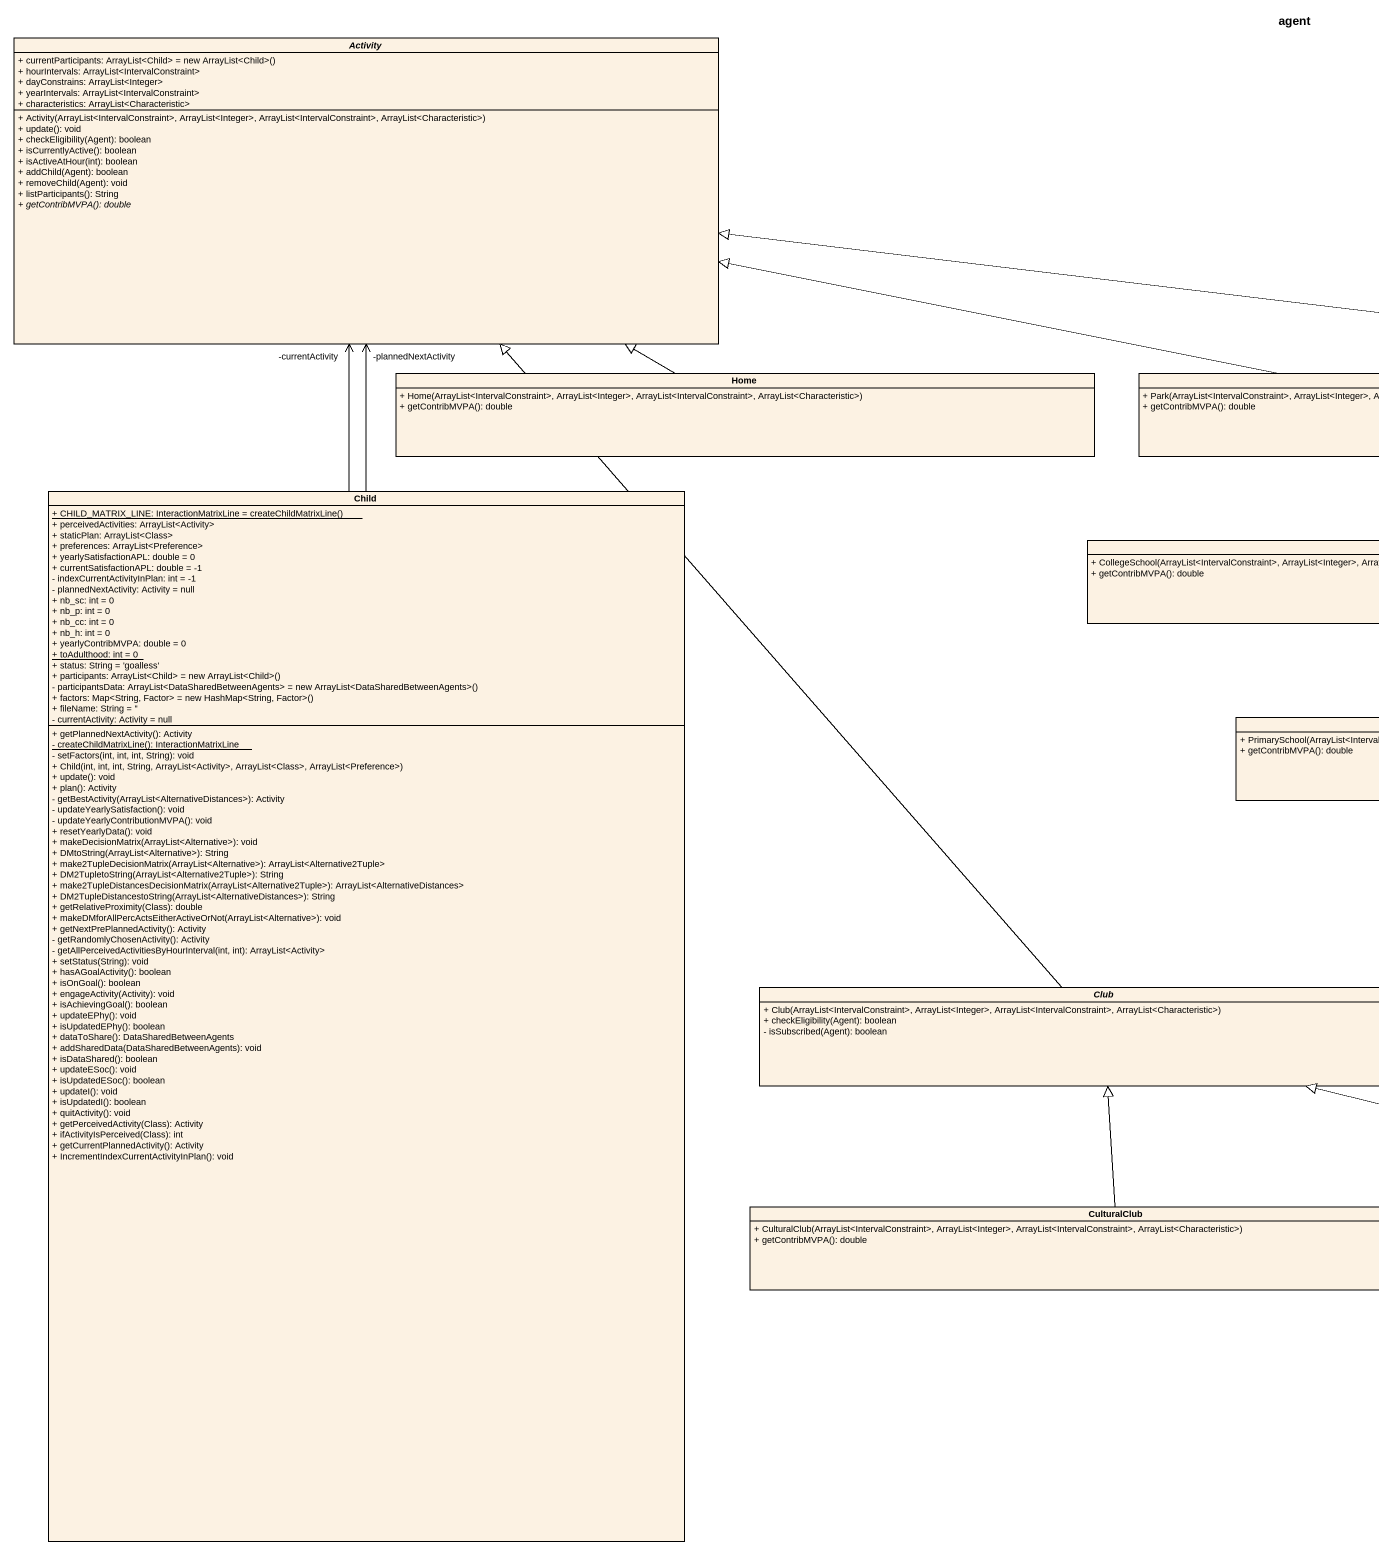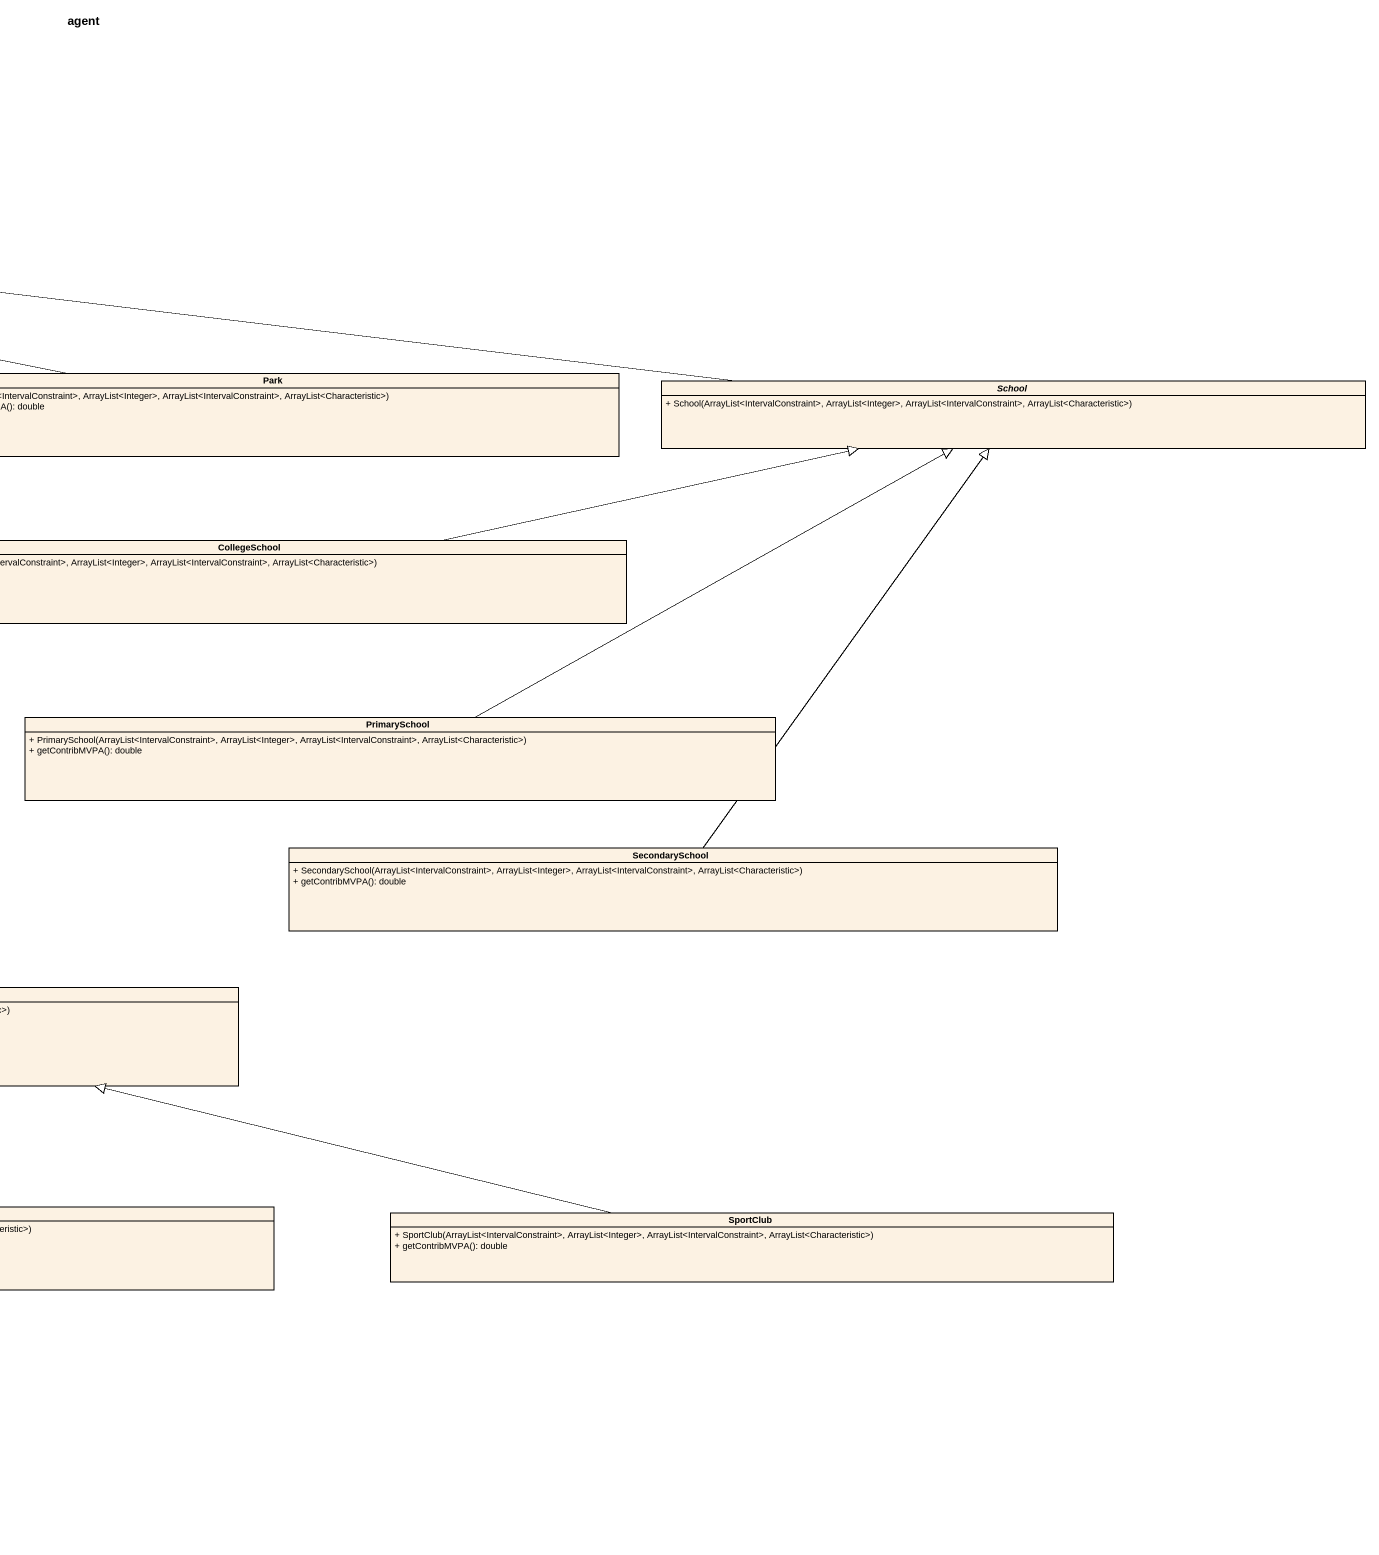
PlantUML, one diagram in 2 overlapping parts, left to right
@startuml
title agent
hide circle
hide empty members
skinparam classAttributeIconSize 0
abstract class Activity {
  {field} + currentParticipants: ArrayList<Child> = new ArrayList<Child>()
  + hourIntervals: ArrayList<IntervalConstraint>
  + dayConstrains: ArrayList<Integer>
  + yearIntervals: ArrayList<IntervalConstraint>
  + characteristics: ArrayList<Characteristic>
  + Activity(ArrayList<IntervalConstraint>, ArrayList<Integer>, ArrayList<IntervalConstraint>, ArrayList<Characteristic>)
  + update(): void
  + checkEligibility(Agent): boolean
  + isCurrentlyActive(): boolean
  + isActiveAtHour(int): boolean
  + addChild(Agent): boolean
  + removeChild(Agent): void
  + listParticipants(): String
  {abstract} + getContribMVPA(): double
}
class Home {
  + Home(ArrayList<IntervalConstraint>, ArrayList<Integer>, ArrayList<IntervalConstraint>, ArrayList<Characteristic>)
  + getContribMVPA(): double
}
class Park {
  + Park(ArrayList<IntervalConstraint>, ArrayList<Integer>, ArrayList<IntervalConstraint>, ArrayList<Characteristic>)
  + getContribMVPA(): double
}
abstract class School {
  + School(ArrayList<IntervalConstraint>, ArrayList<Integer>, ArrayList<IntervalConstraint>, ArrayList<Characteristic>)
}
class Child {
  {static} {field} + CHILD_MATRIX_LINE: InteractionMatrixLine = createChildMatrixLine()
  + perceivedActivities: ArrayList<Activity>
  + staticPlan: ArrayList<Class>
  + preferences: ArrayList<Preference>
  + yearlySatisfactionAPL: double = 0
  + currentSatisfactionAPL: double = -1
  - indexCurrentActivityInPlan: int = -1
  - plannedNextActivity: Activity = null
  + nb_sc: int = 0
  + nb_p: int = 0
  + nb_cc: int = 0
  + nb_h: int = 0
  + yearlyContribMVPA: double = 0
  {static} + toAdulthood: int = 0
  + status: String = 'goalless'
  {field} + participants: ArrayList<Child> = new ArrayList<Child>()
  {field} - participantsData: ArrayList<DataSharedBetweenAgents> = new ArrayList<DataSharedBetweenAgents>()
  {field} + factors: Map<String, Factor> = new HashMap<String, Factor>()
  + fileName: String = ''
  - currentActivity: Activity = null
  + getPlannedNextActivity(): Activity
  {static} - createChildMatrixLine(): InteractionMatrixLine
  - setFactors(int, int, int, String): void
  + Child(int, int, int, String, ArrayList<Activity>, ArrayList<Class>, ArrayList<Preference>)
  + update(): void
  + plan(): Activity
  - getBestActivity(ArrayList<AlternativeDistances>): Activity
  - updateYearlySatisfaction(): void
  - updateYearlyContributionMVPA(): void
  + resetYearlyData(): void
  + makeDecisionMatrix(ArrayList<Alternative>): void
  + DMtoString(ArrayList<Alternative>): String
  + make2TupleDecisionMatrix(ArrayList<Alternative>): ArrayList<Alternative2Tuple>
  + DM2TupletoString(ArrayList<Alternative2Tuple>): String
  + make2TupleDistancesDecisionMatrix(ArrayList<Alternative2Tuple>): ArrayList<AlternativeDistances>
  + DM2TupleDistancestoString(ArrayList<AlternativeDistances>): String
  + getRelativeProximity(Class): double
  + makeDMforAllPercActsEitherActiveOrNot(ArrayList<Alternative>): void
  + getNextPrePlannedActivity(): Activity
  - getRandomlyChosenActivity(): Activity
  - getAllPerceivedActivitiesByHourInterval(int, int): ArrayList<Activity>
  + setStatus(String): void
  + hasAGoalActivity(): boolean
  + isOnGoal(): boolean
  + engageActivity(Activity): void
  + isAchievingGoal(): boolean
  + updateEPhy(): void
  + isUpdatedEPhy(): boolean
  + dataToShare(): DataSharedBetweenAgents
  + addSharedData(DataSharedBetweenAgents): void
  + isDataShared(): boolean
  + updateESoc(): void
  + isUpdatedESoc(): boolean
  + updateI(): void
  + isUpdatedI(): boolean
  + quitActivity(): void
  + getPerceivedActivity(Class): Activity
  + ifActivityIsPerceived(Class): int
  + getCurrentPlannedActivity(): Activity
  + IncrementIndexCurrentActivityInPlan(): void
}
class CollegeSchool {
  + CollegeSchool(ArrayList<IntervalConstraint>, ArrayList<Integer>, ArrayList<IntervalConstraint>, ArrayList<Characteristic>)
  + getContribMVPA(): double
}
class PrimarySchool {
  + PrimarySchool(ArrayList<IntervalConstraint>, ArrayList<Integer>, ArrayList<IntervalConstraint>, ArrayList<Characteristic>)
  + getContribMVPA(): double
}
class SecondarySchool {
  + SecondarySchool(ArrayList<IntervalConstraint>, ArrayList<Integer>, ArrayList<IntervalConstraint>, ArrayList<Characteristic>)
  + getContribMVPA(): double
}
abstract class Club {
  + Club(ArrayList<IntervalConstraint>, ArrayList<Integer>, ArrayList<IntervalConstraint>, ArrayList<Characteristic>)
  + checkEligibility(Agent): boolean
  - isSubscribed(Agent): boolean
}
class CulturalClub {
  + CulturalClub(ArrayList<IntervalConstraint>, ArrayList<Integer>, ArrayList<IntervalConstraint>, ArrayList<Characteristic>)
  + getContribMVPA(): double
}
class SportClub {
  + SportClub(ArrayList<IntervalConstraint>, ArrayList<Integer>, ArrayList<IntervalConstraint>, ArrayList<Characteristic>)
  + getContribMVPA(): double
}
Home -left-|> Activity
Park -left-|> Activity
School -left-|> Activity
Child -up-> "-plannedNextActivity" Activity
Child -up-> "-currentActivity" Activity
CollegeSchool -right-|> School
PrimarySchool -right-|> School
SecondarySchool -up-|> School
Club -up-|> Activity
CulturalClub -up-|> Club
SportClub -left-|> Club
@enduml
